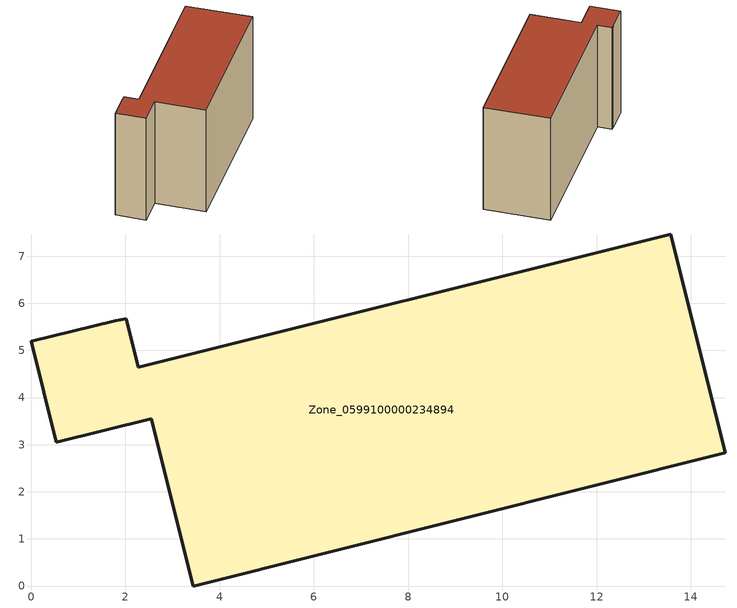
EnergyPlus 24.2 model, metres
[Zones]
Zone_0599100000234894
 floor ground (C_G): 13.57,7.47 14.73,2.83 3.44,0 2.55,3.55 0.53,3.05 0,5.19 1.78,5.63 2.02,5.67 2.27,4.64 z0
 wall outside (C_F): 0,5.19 0.53,3.05 2.55,3.55 3.44,0 14.73,2.83 13.57,7.47 2.27,4.64 2.02,5.67 1.78,5.63 0,5.19 z0:8.42
 roof outside (C_R): 2.02,5.67 1.78,5.63 0,5.19 0.53,3.05 2.55,3.55 3.44,0 14.73,2.83 13.57,7.47 2.27,4.64 z8.42
[BUILDING]
Pand.0599100000234894: North Axis=0; Terrain=City; Loads Convergence Tolerance Value=0.04; Temperature Convergence Tolerance Value=0.4; Solar Distribution=FullExterior; Maximum Number of Warmup Days=25; Minimum Number of Warmup Days=1
[Site:Location]
Rotterdam.The.Hague.AP_ZH_NLD Design_Conditions: Latitude=51.96; Longitude=4.45; Time Zone=1; Elevation=-4.5
[SITE:GROUNDTEMPERATURE:BUILDINGSURFACE]
18, 18, 18, 18, 18, 18, 18, 18, 18, 18, 18, 18
[MATERIAL] Thermal Absorptance=0.9; Solar Absorptance=0.7; Visible Absorptance=0.7
Name | Roughness | Thickness | Conductivity | Density | Specific Heat
G.TI.1992-2005 | MediumSmooth | 0.15 | 0.06 | 540 | 1210
F.TI.1992-2005 | Rough | 0.3 | 0.12 | 1920 | 840
R.TI.1992-2005 | MediumRough | 0.2 | 0.08 | 1500 | 1000
[CONSTRUCTION]
C_G: G.TI.1992-2005
C_F: F.TI.1992-2005
C_R: R.TI.1992-2005
[ZONE]
Zone_0599100000234894: Type=1; Multiplier=1; Ceiling Height=Autocalculate; Volume=Autocalculate; Floor Area=autocalculate; Part of Total Floor Area=Yes
[ZONEINFILTRATION:DESIGNFLOWRATE]
Infil_Zone_0599100000234894: Zone or ZoneList or Space or SpaceList=Zone_0599100000234894; Schedule=AlwaysOn; Design Flow Rate Calculation Method=Flow/Area; Flow Rate per Floor Area=0.0015; Constant Term Coefficient=1; Temperature Term Coefficient=0; Velocity Term Coefficient=0; Velocity Squared Term Coefficient=0
[HVACTEMPLATE:ZONE:IDEALLOADSAIRSYSTEM]
Zone_0599100000234894: Maximum Heating Supply Air Temperature=50; Minimum Cooling Supply Air Temperature=13; Maximum Heating Supply Air Humidity Ratio=0.0156; Minimum Cooling Supply Air Humidity Ratio=0.0077; Heating Limit=NoLimit; Cooling Limit=NoLimit; Dehumidification Control Type=ConstantSensibleHeatRatio; Cooling Sensible Heat Ratio=0.7; Dehumidification Setpoint=60; Humidification Control Type=None; Humidification Setpoint=30; Outdoor Air Method=None; Outdoor Air Flow Rate per Person=0.00944; Outdoor Air Flow Rate per Zone Floor Area=0; Outdoor Air Flow Rate per Zone=0; Demand Controlled Ventilation Type=None; Outdoor Air Economizer Type=NoEconomizer; Heat Recovery Type=None; Sensible Heat Recovery Effectiveness=0.7; Latent Heat Recovery Effectiveness=0.65
[ZONECONTROL:THERMOSTAT]
ThermostatControl_Zone_0599100000234894: Zone or ZoneList=Zone_0599100000234894; Control Type Schedule=DualSetpointControlType; Control 1=Thermostat_Zone_0599100000234894; Temperature Difference Between Cutout And Setpoint=0
[THERMOSTATSETPOINT:DUALSETPOINT]
Thermostat_Zone_0599100000234894: Heating Setpoint Temperature Schedule=HeatingSetpoint_Zone_0599100000234894; Cooling Setpoint Temperature Schedule=CoolingSetpoint_Zone_0599100000234894
[SCHEDULE:COMPACT]
HeatingSetpoint_Zone_0599100000234894: Through: 12/31, For: AllDays, Until: 24:00, 21
CoolingSetpoint_Zone_0599100000234894: Through: 12/31, For: AllDays, Until: 24:00, 24
DualSetpointControlType: Through: 12/31, For: AllDays, Until: 24:00, 4
AlwaysOn: Through: 12/31, For: AllDays, Until: 24:00, 1
